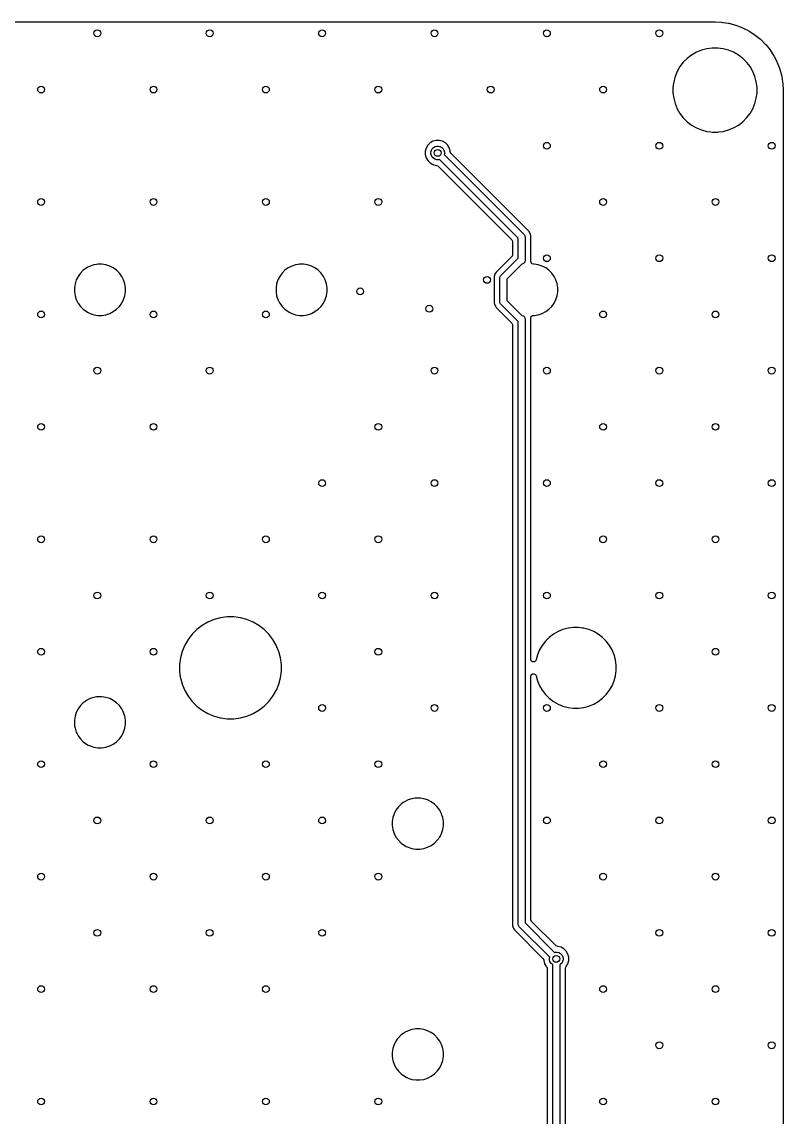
# Model space of a CAD drawing. Extents: x 117 to 217, y -143 to -43.
# Drawn here: x 183.48 to 217, y -91.21 to -43 of the extents above; entities that cross this region are included whole.
import ezdxf

# ---------------------------------------------------------------- set-up
doc = ezdxf.new("R2010")
doc.units = 0
doc.layers.add('BLACK', color=7, linetype='CONTINUOUS')

msp = doc.modelspace()

# ---------------------------------------------------------------- linework, layer by layer
at = {"layer": 'BLACK', "linetype": 'CONTINUOUS'}
for p, q in [((120.003246, -43.0005), (213.996754, -43.0005)), ((213.996754, -43.0005), (214.003243, -43.000669)), ((214.003243, -43.000669), (214.280182, -43.015184)), ((214.280182, -43.015184), (214.287575, -43.015794)), ((214.287575, -43.015794), (214.349875, -43.022813)), ((214.349875, -43.022813), (214.355353, -43.023555)), ((214.355353, -43.023555), (214.597128, -43.061848)), ((214.597128, -43.061848), (214.605289, -43.063423)), ((214.605289, -43.063423), (214.66083, -43.0761)), ((214.66083, -43.0761), (214.665181, -43.077179)), ((214.665181, -43.077179), (214.908157, -43.142284)), ((214.908157, -43.142284), (214.916999, -43.145013)), ((214.916999, -43.145013), (214.959629, -43.15993)), ((214.959629, -43.15993), (214.963079, -43.161195)), ((214.963079, -43.161195), (215.209378, -43.255739)), ((215.209378, -43.255739), (215.218711, -43.25977)), ((215.218711, -43.25977), (215.239307, -43.269689)), ((215.239307, -43.269689), (215.241754, -43.2709)), ((215.241754, -43.2709), (215.493968, -43.399411)), ((215.493968, -43.399411), (215.505203, -43.405898)), ((215.505203, -43.405898), (215.757608, -43.569812)), ((215.757608, -43.569812), (215.768109, -43.577441)), ((215.768109, -43.577441), (216.00201, -43.76685)), ((216.00201, -43.76685), (216.011655, -43.775535)), ((216.011655, -43.775535), (216.224464, -43.988344)), ((213.179785, -44.336777), (212.969706, -44.458067)), ((213.179794, -44.336773), (213.179785, -44.336777)), ((213.403895, -44.243947), (213.179794, -44.336773)), ((213.638214, -44.181161), (213.403895, -44.243947)), ((213.878711, -44.1495), (213.638214, -44.181161)), ((213.878712, -44.1495), (213.878711, -44.1495)), ((214.121288, -44.1495), (213.878712, -44.1495)), ((214.121289, -44.1495), (214.121288, -44.1495)), ((214.361785, -44.181161), (214.121289, -44.1495)), ((214.596104, -44.243947), (214.361785, -44.181161)), ((214.820205, -44.336773), (214.596104, -44.243947)), ((214.820212, -44.336776), (214.820205, -44.336773)), ((215.030289, -44.458064), (214.820212, -44.336776)), ((216.224464, -43.988344), (216.233149, -43.997989)), ((216.233149, -43.997989), (216.422558, -44.23189)), ((216.422558, -44.23189), (216.430187, -44.242391)), ((216.430187, -44.242391), (216.594101, -44.494796)), ((212.605733, -44.777263), (212.458067, -44.969706)), ((212.605739, -44.777256), (212.605733, -44.777263)), ((212.777256, -44.605739), (212.605739, -44.777256)), ((212.777263, -44.605733), (212.777256, -44.605739)), ((212.969706, -44.458067), (212.777263, -44.605733)), ((215.030292, -44.458066), (215.030289, -44.458064)), ((215.030293, -44.458067), (215.030292, -44.458066)), ((215.222736, -44.605733), (215.030293, -44.458067)), ((215.222743, -44.605739), (215.222736, -44.605733)), ((215.39426, -44.777256), (215.222743, -44.605739)), ((215.394266, -44.777263), (215.39426, -44.777256)), ((215.404533, -44.790643), (215.394266, -44.777263)), ((215.541936, -44.969711), (215.404533, -44.790643)), ((216.594101, -44.494796), (216.600591, -44.506036)), ((216.600591, -44.506036), (216.729075, -44.758199)), ((216.729075, -44.758199), (216.730309, -44.760691)), ((216.730309, -44.760691), (216.740223, -44.781277)), ((216.740223, -44.781277), (216.744268, -44.790643)), ((216.744268, -44.790643), (216.838791, -45.036887)), ((212.336773, -45.179794), (212.243947, -45.403895)), ((212.336777, -45.179785), (212.336773, -45.179794)), ((212.458067, -44.969706), (212.336777, -45.179785)), ((215.663224, -45.179788), (215.541936, -44.969711)), ((215.756054, -45.4039), (215.663224, -45.179788)), ((216.838791, -45.036887), (216.840068, -45.040369)), ((216.840068, -45.040369), (216.854985, -45.082999)), ((216.854985, -45.082999), (216.857719, -45.09186)), ((216.857719, -45.09186), (216.922806, -45.334766)), ((212.181161, -45.638214), (212.1495, -45.878711)), ((212.243947, -45.403895), (212.181161, -45.638214)), ((215.818838, -45.638211), (215.756054, -45.4039)), ((215.8505, -45.878712), (215.818838, -45.638211)), ((216.922806, -45.334766), (216.923923, -45.339269)), ((216.923923, -45.339269), (216.936569, -45.394679)), ((216.936569, -45.394679), (216.93815, -45.402872)), ((216.93815, -45.402872), (216.97644, -45.644627)), ((216.97644, -45.644627), (216.977187, -45.650142)), ((216.977187, -45.650142), (216.984204, -45.712424)), ((216.984204, -45.712424), (216.984814, -45.719816)), ((216.984814, -45.719816), (216.99933, -45.996755)), ((212.1495, -45.878711), (212.1495, -46.121288)), ((212.1495, -46.121288), (212.181161, -46.361785)), ((215.818838, -46.361789), (215.8505, -46.121288)), ((215.8505, -46.121288), (215.8505, -45.878712)), ((216.99933, -45.996755), (216.9995, -46.003246)), ((216.9995, -46.003246), (216.9995, -139.996753)), ((212.181161, -46.361785), (212.243947, -46.596104)), ((212.243947, -46.596104), (212.336773, -46.820205)), ((215.663224, -46.820212), (215.756054, -46.5961)), ((215.756054, -46.5961), (215.818838, -46.361789)), ((212.336773, -46.820205), (212.336776, -46.820212)), ((212.336776, -46.820212), (212.458064, -47.030289)), ((212.458064, -47.030289), (212.458066, -47.030292)), ((212.458066, -47.030292), (212.458067, -47.030293)), ((212.458067, -47.030293), (212.605733, -47.222736)), ((212.605733, -47.222736), (212.605739, -47.222743)), ((212.605739, -47.222743), (212.777256, -47.39426)), ((215.222738, -47.394265), (215.394265, -47.222738)), ((215.394265, -47.222738), (215.541936, -47.030289)), ((215.541936, -47.030289), (215.663224, -46.820212)), ((212.777256, -47.39426), (212.777263, -47.394266)), ((212.777263, -47.394266), (212.873107, -47.467809)), ((212.873107, -47.467809), (212.969711, -47.541936)), ((212.969711, -47.541936), (213.179788, -47.663224)), ((213.179788, -47.663224), (213.4039, -47.756054)), ((214.5961, -47.756054), (214.820212, -47.663224)), ((214.820212, -47.663224), (215.030289, -47.541936)), ((215.030289, -47.541936), (215.222738, -47.394265)), ((213.4039, -47.756054), (213.638211, -47.818838)), ((213.638211, -47.818838), (213.818586, -47.842584)), ((213.818586, -47.842584), (213.878711, -47.8505)), ((213.878711, -47.8505), (213.878712, -47.8505)), ((213.878712, -47.8505), (214.121289, -47.8505)), ((214.121289, -47.8505), (214.169388, -47.844167)), ((214.169388, -47.844167), (214.361789, -47.818838)), ((214.361789, -47.818838), (214.5961, -47.756054)), ((201.276016, -48.555515), (201.2385, -48.695525)), ((201.276017, -48.555511), (201.276016, -48.555515)), ((201.348488, -48.429988), (201.276017, -48.555511)), ((201.348493, -48.429982), (201.348488, -48.429988)), ((201.450982, -48.327493), (201.348493, -48.429982)), ((201.450988, -48.327488), (201.450982, -48.327493)), ((201.576511, -48.255017), (201.450988, -48.327488)), ((201.491567, -48.728842), (201.511836, -48.653195)), ((201.511836, -48.653195), (201.550994, -48.585372)), ((201.550994, -48.585372), (201.606372, -48.529994)), ((201.587993, -48.25194), (201.576511, -48.255017)), ((201.716525, -48.2175), (201.587993, -48.25194)), ((201.606372, -48.529994), (201.674195, -48.490836)), ((201.674195, -48.490836), (201.749842, -48.470567)), ((201.861475, -48.2175), (201.716525, -48.2175)), ((201.749842, -48.470567), (201.828158, -48.470567)), ((201.828158, -48.470567), (201.903805, -48.490836)), ((201.990006, -48.25194), (201.861475, -48.2175)), ((201.903805, -48.490836), (201.971628, -48.529994)), ((201.971628, -48.529994), (202.027006, -48.585372)), ((202.001489, -48.255017), (201.990006, -48.25194)), ((202.127011, -48.327488), (202.001488, -48.255017)), ((202.001488, -48.255017), (202.001489, -48.255017)), ((202.027006, -48.585372), (202.066164, -48.653195)), ((202.066164, -48.653195), (202.086433, -48.728842)), ((202.127017, -48.327493), (202.127011, -48.327488)), ((202.229506, -48.429982), (202.127017, -48.327493)), ((202.229511, -48.429988), (202.229506, -48.429982)), ((202.256941, -48.477499), (202.229511, -48.429988)), ((202.301984, -48.555515), (202.256941, -48.477499)), ((202.3395, -48.695525), (202.301984, -48.555515)), ((201.2385, -48.695525), (201.2385, -48.840475)), ((201.2385, -48.840475), (201.276016, -48.980485)), ((201.276016, -48.980485), (201.276017, -48.980488)), ((201.276017, -48.980488), (201.348488, -49.106011)), ((201.348488, -49.106011), (201.34849, -49.106013)), ((201.34849, -49.106013), (201.348491, -49.106015)), ((201.348491, -49.106015), (201.450985, -49.208509)), ((201.491567, -48.807158), (201.491567, -48.728842)), ((201.511836, -48.882805), (201.491567, -48.807158)), ((201.550994, -48.950628), (201.511836, -48.882805)), ((201.606372, -49.006006), (201.550994, -48.950628)), ((201.674195, -49.045164), (201.606372, -49.006006)), ((201.749842, -49.065433), (201.674195, -49.045164)), ((201.828158, -49.065433), (201.749842, -49.065433)), ((201.86455, -49.055682), (201.828158, -49.065433)), ((205.336, -52.527132), (201.86455, -49.055682)), ((202.086433, -48.807158), (202.076682, -48.84355)), ((202.076682, -48.84355), (205.592066, -52.358934)), ((202.086433, -48.728842), (202.086433, -48.807158)), ((202.3395, -48.695527), (202.3395, -48.695525)), ((202.3395, -48.700745), (202.3395, -48.695527)), ((202.342334, -48.727103), (202.3395, -48.700745)), ((202.375819, -48.788426), (202.342334, -48.727103)), ((205.727571, -52.140179), (202.375819, -48.788426)), ((201.450985, -49.208509), (201.450986, -49.20851)), ((201.450986, -49.20851), (201.450988, -49.208511)), ((201.450988, -49.208511), (201.576511, -49.280982)), ((201.576511, -49.280982), (201.576512, -49.280982)), ((201.576512, -49.280982), (201.576515, -49.280984)), ((201.576515, -49.280984), (201.716525, -49.3185)), ((201.716525, -49.3185), (201.721745, -49.3185)), ((201.721745, -49.3185), (201.788784, -49.338185)), ((201.788784, -49.338185), (201.809426, -49.354819)), ((201.809426, -49.354819), (205.049181, -52.594573)), ((205.336, -53.396758), (205.336, -52.527132)), ((205.592066, -52.358934), (205.610721, -52.381665)), ((205.610721, -52.381665), (205.623399, -52.412273)), ((205.623399, -52.412273), (205.633118, -52.435736)), ((205.633118, -52.435736), (205.636, -52.465)), ((205.636, -52.465), (205.636, -53.516)), ((205.727582, -52.140189), (205.727571, -52.140179)), ((205.731912, -52.144519), (205.727582, -52.140189)), ((205.731913, -52.14452), (205.731912, -52.144519)), ((205.80648, -52.219087), (205.731913, -52.14452)), ((205.859207, -52.310413), (205.80648, -52.219087)), ((205.886501, -52.412273), (205.859207, -52.310413)), ((205.8865, -52.527729), (205.886501, -52.527716)), ((205.8865, -53.5425), (205.8865, -52.527729)), ((205.886501, -52.412274), (205.886501, -52.412273)), ((205.886501, -52.527716), (205.886501, -52.412274)), ((205.049181, -52.594573), (205.082666, -52.655896)), ((205.082666, -52.655896), (205.0855, -52.682254)), ((205.0855, -52.682254), (205.0855, -53.238758)), ((205.049181, -53.326439), (204.358072, -54.017547)), ((204.572484, -54.157397), (205.319947, -53.409934)), ((205.065815, -53.305797), (205.049181, -53.326439)), ((205.0855, -53.238758), (205.065815, -53.305797)), ((205.319947, -53.409934), (205.336, -53.396758)), ((186.181333, -53.933519), (186.056069, -54.058783)), ((186.181334, -53.933519), (186.181333, -53.933519)), ((186.181336, -53.933517), (186.181334, -53.933519)), ((186.242888, -53.888796), (186.181336, -53.933517)), ((186.324659, -53.829386), (186.242888, -53.888796)), ((186.482507, -53.748957), (186.324659, -53.829386)), ((186.48251, -53.748956), (186.482507, -53.748957)), ((186.650993, -53.694214), (186.48251, -53.748956)), ((186.767645, -53.675738), (186.650993, -53.694214)), ((186.825971, -53.6665), (186.767645, -53.675738)), ((187.003129, -53.6665), (186.825971, -53.6665)), ((187.090617, -53.680357), (187.003129, -53.6665)), ((187.178106, -53.694214), (187.090617, -53.680357)), ((187.346589, -53.748956), (187.178106, -53.694214)), ((187.346592, -53.748957), (187.346589, -53.748956)), ((187.50444, -53.829386), (187.346592, -53.748957)), ((187.647764, -53.933517), (187.50444, -53.829386)), ((187.773033, -54.058786), (187.647764, -53.933517)), ((195.061333, -53.933519), (194.936069, -54.058783)), ((195.061334, -53.933519), (195.061333, -53.933519)), ((195.061336, -53.933517), (195.061334, -53.933519)), ((195.122888, -53.888796), (195.061336, -53.933517)), ((195.204659, -53.829386), (195.122888, -53.888796)), ((195.362507, -53.748957), (195.204659, -53.829386)), ((195.36251, -53.748956), (195.362507, -53.748957)), ((195.530993, -53.694214), (195.36251, -53.748956)), ((195.647645, -53.675738), (195.530993, -53.694214)), ((195.705971, -53.6665), (195.647645, -53.675738)), ((195.883129, -53.6665), (195.705971, -53.6665)), ((195.970617, -53.680357), (195.883129, -53.6665)), ((196.058106, -53.694214), (195.970617, -53.680357)), ((196.226589, -53.748956), (196.058106, -53.694214)), ((196.226592, -53.748957), (196.226589, -53.748956)), ((196.38444, -53.829386), (196.226592, -53.748957)), ((196.527764, -53.933517), (196.38444, -53.829386)), ((196.653033, -54.058786), (196.527764, -53.933517)), ((205.488379, -53.665765), (204.82855, -54.325595)), ((205.515264, -53.663118), (205.488379, -53.665765)), ((205.569336, -53.64072), (205.515264, -53.663118)), ((205.61072, -53.599336), (205.569336, -53.64072)), ((205.633118, -53.545264), (205.61072, -53.599336)), ((205.636, -53.516), (205.633118, -53.545263)), ((205.633118, -53.545263), (205.633118, -53.545264)), ((205.897706, -53.594011), (205.8865, -53.5425)), ((205.943461, -53.646815), (205.897706, -53.594011)), ((206.0105, -53.6665), (205.943461, -53.646815)), ((206.043129, -53.6665), (206.0105, -53.6665)), ((206.130617, -53.680357), (206.043129, -53.6665)), ((206.218106, -53.694214), (206.130617, -53.680357)), ((206.386589, -53.748956), (206.218106, -53.694214)), ((206.386592, -53.748957), (206.386589, -53.748956)), ((206.54444, -53.829386), (206.386592, -53.748957)), ((206.687764, -53.933517), (206.54444, -53.829386)), ((206.813033, -54.058786), (206.687764, -53.933517)), ((185.871506, -54.35996), (185.816764, -54.528443)), ((185.871507, -54.359957), (185.871506, -54.35996)), ((185.951936, -54.202109), (185.871507, -54.359957)), ((186.011346, -54.120338), (185.951936, -54.202109)), ((186.056067, -54.058786), (186.011346, -54.120338)), ((186.056069, -54.058784), (186.056067, -54.058786)), ((186.056069, -54.058783), (186.056069, -54.058784)), ((187.877163, -54.202109), (187.773033, -54.058786)), ((187.957592, -54.359957), (187.877163, -54.202109)), ((187.957592, -54.359958), (187.957592, -54.359957)), ((188.012336, -54.528445), (187.957592, -54.359958)), ((194.751506, -54.35996), (194.696764, -54.528443)), ((194.751507, -54.359957), (194.751506, -54.35996)), ((194.831936, -54.202109), (194.751507, -54.359957)), ((194.891346, -54.120338), (194.831936, -54.202109)), ((194.936067, -54.058786), (194.891346, -54.120338)), ((194.936069, -54.058784), (194.936067, -54.058786)), ((194.936069, -54.058783), (194.936069, -54.058784)), ((196.757163, -54.202109), (196.653033, -54.058786)), ((196.837592, -54.359957), (196.757163, -54.202109)), ((196.837592, -54.359958), (196.837592, -54.359957)), ((196.892336, -54.528445), (196.837592, -54.359958)), ((204.305343, -54.108876), (204.27805, -54.210736)), ((204.27805, -54.210736), (204.27805, -55.26781)), ((204.358068, -54.017553), (204.305342, -54.108875)), ((204.305342, -54.108875), (204.305343, -54.108876)), ((204.358072, -54.017547), (204.358068, -54.017553)), ((204.52855, -54.263463), (204.531432, -54.234199)), ((204.52855, -55.320537), (204.52855, -54.263463)), ((204.531432, -54.234199), (204.544724, -54.202109)), ((204.544724, -54.202109), (204.553829, -54.180128)), ((204.553829, -54.180128), (204.572484, -54.157397)), ((204.82855, -54.325595), (204.82855, -55.258405)), ((206.917163, -54.202109), (206.813033, -54.058786)), ((206.997592, -54.359957), (206.917163, -54.202109)), ((206.997592, -54.359958), (206.997592, -54.359957)), ((207.052336, -54.528445), (206.997592, -54.359958)), ((185.816764, -54.528443), (185.78905, -54.703421)), ((185.78905, -54.703421), (185.78905, -54.880578)), ((185.78905, -54.880578), (185.816764, -55.055556)), ((188.04005, -54.703421), (188.012336, -54.528445)), ((188.012336, -55.055555), (188.04005, -54.880579)), ((188.04005, -54.880579), (188.04005, -54.703421)), ((194.696764, -54.528443), (194.66905, -54.703421)), ((194.66905, -54.703421), (194.66905, -54.880578)), ((194.66905, -54.880578), (194.696764, -55.055556)), ((196.92005, -54.703421), (196.892336, -54.528445)), ((196.892336, -55.055555), (196.92005, -54.880579)), ((196.92005, -54.880579), (196.92005, -54.703421)), ((207.08005, -54.703421), (207.052336, -54.528445)), ((207.052336, -55.055555), (207.08005, -54.880579)), ((207.08005, -54.880579), (207.08005, -54.703421)), ((185.816764, -55.055556), (185.871506, -55.224039)), ((185.871506, -55.224039), (185.871507, -55.224042)), ((185.871507, -55.224042), (185.94754, -55.373263)), ((185.94754, -55.373263), (185.951936, -55.38189)), ((185.951936, -55.38189), (186.056067, -55.525214)), ((187.773033, -55.525214), (187.877164, -55.38189)), ((187.877164, -55.38189), (187.957592, -55.224042)), ((187.957592, -55.224042), (188.012336, -55.055555)), ((194.696764, -55.055556), (194.751506, -55.224039)), ((194.751506, -55.224039), (194.751507, -55.224042)), ((194.751507, -55.224042), (194.82754, -55.373263)), ((194.82754, -55.373263), (194.831936, -55.38189)), ((194.831936, -55.38189), (194.936067, -55.525214)), ((196.653033, -55.525214), (196.757164, -55.38189)), ((196.757164, -55.38189), (196.837592, -55.224042)), ((196.837592, -55.224042), (196.892336, -55.055555)), ((204.27805, -55.26781), (204.27805, -55.373264)), ((204.27805, -55.373264), (204.291696, -55.424194)), ((204.291696, -55.424194), (204.305343, -55.475126)), ((204.531432, -55.3498), (204.52855, -55.320537)), ((204.553829, -55.403872), (204.531432, -55.3498)), ((204.572484, -55.426603), (204.553829, -55.403872)), ((205.319947, -56.174066), (204.572484, -55.426603)), ((204.82855, -55.258405), (205.488379, -55.918234)), ((206.813033, -55.525214), (206.917164, -55.38189)), ((206.917164, -55.38189), (206.997592, -55.224042)), ((206.997592, -55.224042), (207.052336, -55.055555)), ((186.056067, -55.525214), (186.181336, -55.650483)), ((186.181336, -55.650483), (186.32466, -55.754614)), ((186.32466, -55.754614), (186.402079, -55.794061)), ((186.402079, -55.794061), (186.482507, -55.835042)), ((186.482507, -55.835042), (186.48251, -55.835043)), ((186.48251, -55.835043), (186.566751, -55.862414)), ((186.566751, -55.862414), (186.650995, -55.889786)), ((186.650995, -55.889786), (186.825971, -55.9175)), ((186.825971, -55.9175), (186.825972, -55.9175)), ((186.825972, -55.9175), (187.003128, -55.9175)), ((187.003128, -55.9175), (187.003129, -55.9175)), ((187.003129, -55.9175), (187.178105, -55.889786)), ((187.178105, -55.889786), (187.346592, -55.835042)), ((187.346592, -55.835042), (187.50444, -55.754614)), ((187.50444, -55.754614), (187.647764, -55.650483)), ((187.647764, -55.650483), (187.773033, -55.525214)), ((194.936067, -55.525214), (195.061336, -55.650483)), ((195.061336, -55.650483), (195.20466, -55.754614)), ((195.20466, -55.754614), (195.282079, -55.794061)), ((195.282079, -55.794061), (195.362507, -55.835042)), ((195.362507, -55.835042), (195.36251, -55.835043)), ((195.36251, -55.835043), (195.446751, -55.862414)), ((195.446751, -55.862414), (195.530995, -55.889786)), ((195.530995, -55.889786), (195.705971, -55.9175)), ((195.705971, -55.9175), (195.705972, -55.9175)), ((195.705972, -55.9175), (195.883128, -55.9175)), ((195.883128, -55.9175), (195.883129, -55.9175)), ((195.883129, -55.9175), (196.058105, -55.889786)), ((196.058105, -55.889786), (196.226592, -55.835042)), ((196.226592, -55.835042), (196.38444, -55.754614)), ((196.38444, -55.754614), (196.527764, -55.650483)), ((196.527764, -55.650483), (196.653033, -55.525214)), ((204.305343, -55.475126), (204.331706, -55.520787)), ((204.331706, -55.520787), (204.35807, -55.56645)), ((204.35807, -55.56645), (204.358072, -55.566452)), ((204.358072, -55.566452), (205.049181, -56.257561)), ((205.488379, -55.918234), (205.515264, -55.920882)), ((205.515264, -55.920882), (205.569336, -55.94328)), ((205.958989, -55.928706), (206.0105, -55.9175)), ((206.0105, -55.9175), (206.043128, -55.9175)), ((206.043128, -55.9175), (206.043129, -55.9175)), ((206.043129, -55.9175), (206.218105, -55.889786)), ((206.218105, -55.889786), (206.386592, -55.835042)), ((206.386592, -55.835042), (206.54444, -55.754614)), ((206.54444, -55.754614), (206.687764, -55.650483)), ((206.687764, -55.650483), (206.813033, -55.525214)), ((205.049181, -56.257561), (205.082666, -56.318884)), ((205.082666, -56.318884), (205.0855, -56.345242)), ((205.0855, -56.345242), (205.0855, -82.775726)), ((205.336, -56.187241), (205.319947, -56.174066)), ((205.336, -82.723), (205.336, -56.187241)), ((205.569336, -55.94328), (205.61072, -55.984664)), ((205.61072, -55.984664), (205.633118, -56.038736)), ((205.633118, -56.038736), (205.636, -56.068)), ((205.636, -56.068), (205.636, -82.660868)), ((205.8865, -56.0415), (205.906185, -55.974461)), ((205.8865, -71.05344), (205.8865, -56.0415)), ((205.906185, -55.974461), (205.958989, -55.928706)), ((191.669189, -69.416742), (191.41441, -69.56384)), ((191.669205, -69.416734), (191.669189, -69.416742)), ((191.941005, -69.304152), (191.669205, -69.416734)), ((192.225203, -69.228001), (191.941005, -69.304152)), ((192.516883, -69.189601), (192.225203, -69.228001)), ((192.516888, -69.1896), (192.516883, -69.189601)), ((192.516894, -69.1896), (192.516888, -69.1896)), ((192.811106, -69.1896), (192.516894, -69.1896)), ((192.811111, -69.1896), (192.811106, -69.1896)), ((192.811116, -69.189601), (192.811111, -69.1896)), ((193.102796, -69.228001), (192.811116, -69.189601)), ((193.386994, -69.304152), (193.102796, -69.228001)), ((193.658794, -69.416734), (193.386994, -69.304152)), ((193.65881, -69.416742), (193.658794, -69.416734)), ((193.913589, -69.56384), (193.65881, -69.416742)), ((191.180983, -69.742954), (190.972954, -69.950983)), ((191.18099, -69.742948), (191.180983, -69.742954)), ((191.414394, -69.563851), (191.18099, -69.742948)), ((191.41441, -69.56384), (191.414394, -69.563851)), ((193.913592, -69.563842), (193.913589, -69.56384)), ((193.913597, -69.563845), (193.913592, -69.563842)), ((193.913603, -69.563849), (193.913597, -69.563845)), ((193.913605, -69.563851), (193.913603, -69.563849)), ((194.147009, -69.742948), (193.913605, -69.563851)), ((194.147016, -69.742954), (194.147009, -69.742948)), ((194.355045, -69.950983), (194.147016, -69.742954)), ((207.087467, -69.839088), (206.886033, -69.955387)), ((207.087478, -69.839083), (207.087467, -69.839088)), ((207.302379, -69.750068), (207.087478, -69.839083)), ((207.470898, -69.704914), (207.302379, -69.750068)), ((207.52707, -69.689863), (207.470898, -69.704914)), ((207.552694, -69.686489), (207.52707, -69.689863)), ((207.757685, -69.6595), (207.552694, -69.686489)), ((207.757693, -69.6595), (207.757685, -69.6595)), ((207.990307, -69.6595), (207.757693, -69.6595)), ((207.990314, -69.6595), (207.990307, -69.6595)), ((208.16968, -69.683115), (207.990314, -69.6595)), ((208.22093, -69.689863), (208.16968, -69.683115)), ((208.333274, -69.719965), (208.22093, -69.689863)), ((208.44562, -69.750068), (208.333274, -69.719965)), ((208.660521, -69.839083), (208.44562, -69.750068)), ((208.660532, -69.839088), (208.660521, -69.839083)), ((208.861966, -69.955387), (208.660532, -69.839088)), ((190.79384, -70.18441), (190.646742, -70.439189)), ((190.793851, -70.184394), (190.79384, -70.18441)), ((190.972948, -69.95099), (190.793851, -70.184394)), ((190.972954, -69.950983), (190.972948, -69.95099)), ((194.35505, -69.950989), (194.355045, -69.950983)), ((194.534155, -70.184403), (194.35505, -69.950989)), ((194.534159, -70.18441), (194.534155, -70.184403)), ((194.681257, -70.439189), (194.534159, -70.18441)), ((206.536996, -70.261482), (206.395398, -70.446017)), ((206.537002, -70.261475), (206.536996, -70.261482)), ((206.701475, -70.097002), (206.537002, -70.261475)), ((206.701482, -70.096996), (206.701475, -70.097002)), ((206.886017, -69.955398), (206.701482, -70.096996)), ((206.886033, -69.955387), (206.886017, -69.955398)), ((208.861969, -69.955389), (208.861966, -69.955387)), ((208.861974, -69.955392), (208.861969, -69.955389)), ((208.86198, -69.955396), (208.861974, -69.955392)), ((208.861982, -69.955398), (208.86198, -69.955396)), ((209.046517, -70.096996), (208.861982, -69.955398)), ((209.046524, -70.097002), (209.046517, -70.096996)), ((209.210997, -70.261475), (209.046524, -70.097002)), ((209.211002, -70.261481), (209.210997, -70.261475)), ((209.352608, -70.446026), (209.211002, -70.261481)), ((190.534152, -70.711005), (190.458001, -70.995203)), ((190.646734, -70.439205), (190.534152, -70.711005)), ((190.646742, -70.439189), (190.646734, -70.439205)), ((194.681265, -70.439205), (194.681257, -70.439189)), ((194.770033, -70.653513), (194.681265, -70.439205)), ((194.79385, -70.711013), (194.770033, -70.653513)), ((194.869998, -70.9952), (194.79385, -70.711013)), ((206.190068, -70.862382), (206.132164, -71.078485)), ((206.190069, -70.862377), (206.190068, -70.862382)), ((206.279083, -70.647478), (206.190069, -70.862377)), ((206.279088, -70.647467), (206.279083, -70.647478)), ((206.395387, -70.446033), (206.279088, -70.647467)), ((206.395398, -70.446017), (206.395387, -70.446033)), ((209.352612, -70.446033), (209.352608, -70.446026)), ((209.468911, -70.647467), (209.352612, -70.446033)), ((209.468916, -70.647478), (209.468911, -70.647467)), ((209.529411, -70.793527), (209.468916, -70.647478)), ((209.557932, -70.862382), (209.529411, -70.793527)), ((209.618137, -71.08707), (209.557932, -70.862382)), ((190.419601, -71.286883), (190.4196, -71.2869)), ((190.4196, -71.2869), (190.4196, -71.581099)), ((190.458001, -70.995203), (190.419601, -71.286883)), ((194.9084, -71.286894), (194.869998, -70.9952)), ((194.9084, -71.581106), (194.9084, -71.286894)), ((205.886535, -71.056391), (205.8865, -71.05344)), ((205.907809, -71.122943), (205.886535, -71.056391)), ((205.961687, -71.167428), (205.907809, -71.122943)), ((206.031063, -71.175723), (205.961687, -71.167428)), ((206.09391, -71.145194), (206.031063, -71.175723)), ((206.130275, -71.085534), (206.09391, -71.145194)), ((206.132164, -71.078485), (206.130275, -71.085534)), ((209.6485, -71.317693), (209.618137, -71.08707)), ((209.6485, -71.550307), (209.6485, -71.317693)), ((190.4196, -71.581099), (190.419601, -71.581116)), ((190.419601, -71.581116), (190.453747, -71.840485)), ((194.869998, -71.8728), (194.9084, -71.581106)), ((205.8865, -71.814559), (205.906185, -71.74752)), ((205.8865, -82.505745), (205.8865, -71.814559)), ((205.906185, -71.74752), (205.958989, -71.701765)), ((205.958989, -71.701765), (206.028147, -71.691821)), ((206.028147, -71.691821), (206.091703, -71.720846)), ((206.091703, -71.720846), (206.129477, -71.779624)), ((206.129477, -71.779624), (206.130275, -71.782466)), ((206.130275, -71.782466), (206.190068, -72.00562)), ((209.557932, -72.005618), (209.618137, -71.78093)), ((209.618137, -71.78093), (209.6485, -71.550307)), ((190.453747, -71.840485), (190.458002, -71.8728)), ((190.458002, -71.8728), (190.529861, -72.140982)), ((190.529861, -72.140982), (190.534152, -72.156994)), ((190.534152, -72.156994), (190.646734, -72.428794)), ((194.684087, -72.421982), (194.793847, -72.156994)), ((194.793846, -72.156994), (194.79385, -72.156987)), ((194.793847, -72.156994), (194.793846, -72.156994)), ((194.79385, -72.156987), (194.869998, -71.8728)), ((206.190068, -72.00562), (206.279083, -72.220521)), ((206.279083, -72.220521), (206.279088, -72.220532)), ((206.279088, -72.220532), (206.395387, -72.421966)), ((209.352608, -72.421974), (209.468915, -72.220525)), ((209.468915, -72.220525), (209.557932, -72.005618)), ((186.482507, -72.788957), (186.324659, -72.869386)), ((186.48251, -72.788956), (186.482507, -72.788957)), ((186.650993, -72.734214), (186.48251, -72.788956)), ((186.767645, -72.715738), (186.650993, -72.734214)), ((186.825971, -72.7065), (186.767645, -72.715738)), ((187.003129, -72.7065), (186.825971, -72.7065)), ((187.090617, -72.720357), (187.003129, -72.7065)), ((187.178106, -72.734214), (187.090617, -72.720357)), ((187.346589, -72.788956), (187.178106, -72.734214)), ((187.346592, -72.788957), (187.346589, -72.788956)), ((187.50444, -72.869386), (187.346592, -72.788957)), ((190.646734, -72.428794), (190.646742, -72.42881)), ((190.646742, -72.42881), (190.79384, -72.683589)), ((190.79384, -72.683589), (190.793851, -72.683605)), ((190.793851, -72.683605), (190.972948, -72.917009)), ((194.35505, -72.917011), (194.534155, -72.683597)), ((194.534155, -72.683597), (194.681261, -72.428803)), ((194.681261, -72.428803), (194.684087, -72.421982)), ((206.395387, -72.421966), (206.395398, -72.421982)), ((206.395398, -72.421982), (206.536996, -72.606517)), ((206.536996, -72.606517), (206.537002, -72.606524)), ((206.537002, -72.606524), (206.701475, -72.770997)), ((206.701475, -72.770997), (206.701481, -72.771002)), ((206.701481, -72.771002), (206.886026, -72.912608)), ((208.861974, -72.912608), (209.046519, -72.771002)), ((209.046519, -72.771002), (209.211002, -72.606519)), ((209.211002, -72.606519), (209.352608, -72.421974)), ((185.951936, -73.242109), (185.871507, -73.399957)), ((186.031075, -73.133185), (185.951936, -73.242109)), ((186.056067, -73.098786), (186.031075, -73.133185)), ((186.056069, -73.098784), (186.056067, -73.098786)), ((186.181333, -72.973519), (186.056069, -73.098783)), ((186.056069, -73.098783), (186.056069, -73.098784)), ((186.181334, -72.973519), (186.181333, -72.973519)), ((186.181336, -72.973517), (186.181334, -72.973519)), ((186.25911, -72.917011), (186.181336, -72.973517)), ((186.324659, -72.869386), (186.25911, -72.917011)), ((187.647764, -72.973517), (187.50444, -72.869386)), ((187.773033, -73.098786), (187.647764, -72.973517)), ((187.877164, -73.24211), (187.773033, -73.098786)), ((187.907654, -73.301949), (187.877164, -73.24211)), ((190.972948, -72.917009), (190.972954, -72.917016)), ((190.972954, -72.917016), (191.180983, -73.125045)), ((191.180983, -73.125045), (191.18099, -73.125051)), ((191.18099, -73.125051), (191.248072, -73.176525)), ((191.248072, -73.176525), (191.414403, -73.304155)), ((193.913597, -73.304155), (194.147011, -73.12505)), ((194.147011, -73.12505), (194.35505, -72.917011)), ((206.886026, -72.912608), (206.886033, -72.912612)), ((206.886033, -72.912612), (207.087467, -73.028911)), ((207.087467, -73.028911), (207.087472, -73.028913)), ((207.087472, -73.028913), (207.087475, -73.028915)), ((207.087475, -73.028915), (207.194928, -73.073423)), ((207.194928, -73.073423), (207.302379, -73.117931)), ((207.302379, -73.117931), (207.30238, -73.117931)), ((207.30238, -73.117931), (207.302382, -73.117932)), ((207.302382, -73.117932), (207.52707, -73.178137)), ((207.52707, -73.178137), (207.74732, -73.207134)), ((207.74732, -73.207134), (207.755277, -73.208182)), ((207.755277, -73.208182), (207.757693, -73.2085)), ((207.757693, -73.2085), (207.7577, -73.2085)), ((207.7577, -73.2085), (207.9903, -73.2085)), ((207.9903, -73.2085), (207.990307, -73.2085)), ((207.990307, -73.2085), (208.22093, -73.178137)), ((208.22093, -73.178137), (208.445618, -73.117932)), ((208.445618, -73.117932), (208.660525, -73.028915)), ((208.660525, -73.028915), (208.861974, -72.912608)), ((185.816764, -73.568443), (185.78905, -73.743421)), ((185.78905, -73.743421), (185.78905, -73.920579)), ((185.871506, -73.39996), (185.816764, -73.568443)), ((185.871507, -73.399957), (185.871506, -73.39996)), ((187.957592, -73.399957), (187.907654, -73.301949)), ((187.957593, -73.39996), (187.957592, -73.399957)), ((187.984964, -73.484201), (187.957593, -73.39996)), ((188.012336, -73.568445), (187.984964, -73.484201)), ((188.04005, -73.743421), (188.012336, -73.568445)), ((188.04005, -73.920579), (188.04005, -73.743421)), ((191.414403, -73.304155), (191.41441, -73.304159)), ((191.41441, -73.304159), (191.669189, -73.451257)), ((191.669189, -73.451257), (191.669205, -73.451265)), ((191.669205, -73.451265), (191.941005, -73.563847)), ((191.941005, -73.563847), (191.941007, -73.563847)), ((191.941007, -73.563847), (191.941013, -73.56385)), ((191.941013, -73.56385), (192.2252, -73.639998)), ((192.2252, -73.639998), (192.516894, -73.6784)), ((192.516894, -73.6784), (192.516901, -73.6784)), ((192.516901, -73.6784), (192.811099, -73.6784)), ((192.811099, -73.6784), (192.811106, -73.6784)), ((192.811106, -73.6784), (193.1028, -73.639998)), ((193.1028, -73.639998), (193.386987, -73.56385)), ((193.386987, -73.56385), (193.561524, -73.491555)), ((193.561524, -73.491555), (193.658794, -73.451265)), ((193.658794, -73.451265), (193.658797, -73.451263)), ((193.658797, -73.451263), (193.658803, -73.451261)), ((193.658803, -73.451261), (193.913597, -73.304155)), ((185.78905, -73.920579), (185.801726, -74.00061)), ((185.801726, -74.00061), (185.816764, -74.095556)), ((185.816764, -74.095556), (185.871506, -74.264039)), ((187.957592, -74.264042), (188.012336, -74.095555)), ((188.012336, -74.095555), (188.04005, -73.920579)), ((185.871506, -74.264039), (185.871507, -74.264042)), ((185.871507, -74.264042), (185.908399, -74.336445)), ((185.908399, -74.336445), (185.951936, -74.42189)), ((185.951936, -74.42189), (186.056067, -74.565214)), ((186.056067, -74.565214), (186.181336, -74.690483)), ((186.181336, -74.690483), (186.32466, -74.794614)), ((187.50444, -74.794614), (187.647764, -74.690483)), ((187.647764, -74.690483), (187.773033, -74.565214)), ((187.773033, -74.565214), (187.877164, -74.42189)), ((187.877164, -74.42189), (187.957592, -74.264042)), ((186.32466, -74.794614), (186.402079, -74.834061)), ((186.402079, -74.834061), (186.482507, -74.875042)), ((186.482507, -74.875042), (186.48251, -74.875043)), ((186.48251, -74.875043), (186.566751, -74.902414)), ((186.566751, -74.902414), (186.650995, -74.929786)), ((186.650995, -74.929786), (186.825971, -74.9575)), ((186.825971, -74.9575), (186.825972, -74.9575)), ((186.825972, -74.9575), (187.003128, -74.9575)), ((187.003128, -74.9575), (187.003129, -74.9575)), ((187.003129, -74.9575), (187.178105, -74.929786)), ((187.178105, -74.929786), (187.346592, -74.875042)), ((187.346592, -74.875042), (187.50444, -74.794614)), ((200.055517, -77.558786), (200.010796, -77.620338)), ((200.055519, -77.558784), (200.055517, -77.558786)), ((200.180783, -77.433519), (200.055519, -77.558783)), ((200.055519, -77.558783), (200.055519, -77.558784)), ((200.180784, -77.433519), (200.180783, -77.433519)), ((200.180786, -77.433517), (200.180784, -77.433519)), ((200.270844, -77.368086), (200.180786, -77.433517)), ((200.324109, -77.329386), (200.270844, -77.368086)), ((200.481957, -77.248957), (200.324109, -77.329386)), ((200.48196, -77.248956), (200.481957, -77.248957)), ((200.650443, -77.194214), (200.48196, -77.248956)), ((200.797458, -77.170929), (200.650443, -77.194214)), ((200.825421, -77.1665), (200.797458, -77.170929)), ((201.002579, -77.1665), (200.825421, -77.1665)), ((201.030548, -77.17093), (201.002579, -77.1665)), ((201.177556, -77.194214), (201.030548, -77.17093)), ((201.346039, -77.248956), (201.177556, -77.194214)), ((201.346042, -77.248957), (201.346039, -77.248956)), ((201.50389, -77.329386), (201.346042, -77.248957)), ((201.647214, -77.433517), (201.50389, -77.329386)), ((201.772483, -77.558786), (201.647214, -77.433517)), ((201.876614, -77.70211), (201.772483, -77.558786)), ((199.816214, -78.028443), (199.7885, -78.203421)), ((199.870956, -77.85996), (199.816214, -78.028443)), ((199.870957, -77.859957), (199.870956, -77.85996)), ((199.951386, -77.702109), (199.870957, -77.859957)), ((200.010796, -77.620338), (199.951386, -77.702109)), ((201.916061, -77.779529), (201.876614, -77.70211)), ((201.957042, -77.859957), (201.916061, -77.779529)), ((201.957043, -77.85996), (201.957042, -77.859957)), ((201.976727, -77.920543), (201.957043, -77.85996)), ((202.011786, -78.028445), (201.976727, -77.920543)), ((202.0395, -78.203421), (202.011786, -78.028445)), ((199.7885, -78.203421), (199.7885, -78.380578)), ((199.7885, -78.380578), (199.816214, -78.555556)), ((199.816214, -78.555556), (199.870956, -78.724039)), ((201.957042, -78.724042), (202.011786, -78.555555)), ((202.011786, -78.555555), (202.0395, -78.380579)), ((202.0395, -78.380579), (202.0395, -78.203421)), ((199.870956, -78.724039), (199.870957, -78.724042)), ((199.870957, -78.724042), (199.951386, -78.88189)), ((199.951386, -78.88189), (200.055517, -79.025214)), ((200.055517, -79.025214), (200.180786, -79.150483)), ((201.647214, -79.150483), (201.772483, -79.025214)), ((201.772483, -79.025214), (201.876614, -78.88189)), ((201.876614, -78.88189), (201.957042, -78.724042)), ((200.180786, -79.150483), (200.32411, -79.254614)), ((200.32411, -79.254614), (200.401529, -79.294061)), ((200.401529, -79.294061), (200.481957, -79.335042)), ((200.481957, -79.335042), (200.48196, -79.335043)), ((200.48196, -79.335043), (200.566201, -79.362414)), ((200.566201, -79.362414), (200.650445, -79.389786)), ((200.650445, -79.389786), (200.825421, -79.4175)), ((200.825421, -79.4175), (200.825422, -79.4175)), ((200.825422, -79.4175), (201.002578, -79.4175)), ((201.002578, -79.4175), (201.002579, -79.4175)), ((201.002579, -79.4175), (201.177555, -79.389786)), ((201.177555, -79.389786), (201.346042, -79.335042)), ((201.346042, -79.335042), (201.50389, -79.254614)), ((201.50389, -79.254614), (201.647214, -79.150483)), ((205.0855, -82.775726), (205.112793, -82.877589)), ((205.112793, -82.877589), (205.139156, -82.92325)), ((205.338882, -82.752264), (205.336, -82.723)), ((205.348159, -82.774661), (205.338882, -82.752264)), ((205.361279, -82.806335), (205.348159, -82.774661)), ((205.379934, -82.829066), (205.361279, -82.806335)), ((206.722317, -84.171449), (205.379934, -82.829066)), ((205.636, -82.660868), (206.934449, -83.959317)), ((205.889334, -82.532103), (205.8865, -82.505745)), ((205.922819, -82.593426), (205.889334, -82.532103)), ((206.989574, -83.660181), (205.922819, -82.593426)), ((205.139156, -82.92325), (205.16552, -82.968913)), ((205.16552, -82.968913), (205.165522, -82.968915)), ((205.165522, -82.968915), (206.423181, -84.226574)), ((207.010216, -83.676815), (206.989574, -83.660181)), ((207.077255, -83.6965), (207.010216, -83.676815)), ((207.082472, -83.6965), (207.077255, -83.6965)), ((207.082475, -83.6965), (207.082472, -83.6965)), ((207.211006, -83.73094), (207.082475, -83.6965)), ((207.222489, -83.734017), (207.211006, -83.73094)), ((207.348011, -83.806488), (207.222488, -83.734017)), ((207.222488, -83.734017), (207.222489, -83.734017)), ((207.348013, -83.80649), (207.348011, -83.806488)), ((207.348015, -83.806491), (207.348013, -83.80649)), ((207.450509, -83.908985), (207.348015, -83.806491)), ((206.423181, -84.226574), (206.456666, -84.287897)), ((206.456666, -84.287897), (206.4595, -84.314255)), ((206.4595, -84.314255), (206.4595, -84.319475)), ((206.4595, -84.319475), (206.497016, -84.459485)), ((206.712567, -84.207842), (206.722317, -84.171449)), ((206.712567, -84.286158), (206.712567, -84.207842)), ((206.732836, -84.361805), (206.712567, -84.286158)), ((206.771994, -84.429628), (206.732836, -84.361805)), ((206.934449, -83.959317), (206.970842, -83.949567)), ((206.970842, -83.949567), (207.049158, -83.949567)), ((207.049158, -83.949567), (207.124805, -83.969836)), ((207.124805, -83.969836), (207.192628, -84.008994)), ((207.192628, -84.008994), (207.248006, -84.064372)), ((207.248006, -84.064372), (207.287164, -84.132195)), ((207.287164, -84.361805), (207.248006, -84.429628)), ((207.287164, -84.132195), (207.307433, -84.207842)), ((207.307433, -84.286158), (207.287164, -84.361805)), ((207.307433, -84.207842), (207.307433, -84.286158)), ((207.522984, -84.034515), (207.450509, -83.908985)), ((207.5605, -84.174525), (207.522984, -84.034515)), ((207.522984, -84.459485), (207.5605, -84.319475)), ((207.5605, -84.319475), (207.5605, -84.174525)), ((206.497016, -84.459485), (206.497017, -84.459488)), ((206.497017, -84.459488), (206.569488, -84.585011)), ((206.569488, -84.585011), (206.569493, -84.585017)), ((206.569493, -84.585017), (206.573181, -84.588705)), ((206.573181, -84.588705), (206.606666, -84.650028)), ((206.606666, -84.650028), (206.6095, -84.676386)), ((206.6095, -84.676386), (206.6095, -91.946103)), ((206.827372, -84.485006), (206.771994, -84.429628)), ((206.86, -84.503843), (206.827372, -84.485006)), ((206.86, -92.101226), (206.86, -84.503843)), ((207.192628, -84.485006), (207.16, -84.503843)), ((207.16, -84.503843), (207.16, -92.163358)), ((207.248006, -84.429628), (207.192628, -84.485006)), ((207.4105, -84.676386), (207.430185, -84.609347)), ((207.4105, -92.216085), (207.4105, -84.676386)), ((207.430185, -84.609347), (207.446819, -84.588705)), ((207.446819, -84.588705), (207.450509, -84.585015)), ((207.450509, -84.585015), (207.522984, -84.459485)), ((200.055517, -87.718786), (200.010796, -87.780338)), ((200.055519, -87.718784), (200.055517, -87.718786)), ((200.180783, -87.593519), (200.055519, -87.718783)), ((200.055519, -87.718783), (200.055519, -87.718784)), ((200.180784, -87.593519), (200.180783, -87.593519)), ((200.180786, -87.593517), (200.180784, -87.593519)), ((200.292625, -87.512261), (200.180786, -87.593517)), ((200.324109, -87.489386), (200.292625, -87.512261)), ((200.481957, -87.408957), (200.324109, -87.489386)), ((200.48196, -87.408956), (200.481957, -87.408957)), ((200.650443, -87.354214), (200.48196, -87.408956)), ((200.767095, -87.335738), (200.650443, -87.354214)), ((200.825421, -87.3265), (200.767095, -87.335738)), ((201.002579, -87.3265), (200.825421, -87.3265)), ((201.090067, -87.340357), (201.002579, -87.3265)), ((201.177556, -87.354214), (201.090067, -87.340357)), ((201.346039, -87.408956), (201.177556, -87.354214)), ((201.346042, -87.408957), (201.346039, -87.408956)), ((201.490058, -87.482338), (201.346042, -87.408957)), ((201.50389, -87.489386), (201.490058, -87.482338)), ((201.647214, -87.593517), (201.50389, -87.489386)), ((201.772483, -87.718786), (201.647214, -87.593517)), ((201.876613, -87.862109), (201.772483, -87.718786)), ((199.816214, -88.188443), (199.7885, -88.363421)), ((199.870956, -88.01996), (199.816214, -88.188443)), ((199.870957, -88.019957), (199.870956, -88.01996)), ((199.951386, -87.862109), (199.870957, -88.019957)), ((200.010796, -87.780338), (199.951386, -87.862109)), ((201.957042, -88.019957), (201.876613, -87.862109)), ((201.957042, -88.019958), (201.957042, -88.019957)), ((202.011786, -88.188445), (201.957042, -88.019958)), ((202.0395, -88.363421), (202.011786, -88.188445)), ((199.7885, -88.363421), (199.7885, -88.540578)), ((199.7885, -88.540578), (199.816214, -88.715556)), ((202.011786, -88.715555), (202.0395, -88.540579)), ((202.0395, -88.540579), (202.0395, -88.363421)), ((199.816214, -88.715556), (199.870956, -88.884039)), ((199.870956, -88.884039), (199.870957, -88.884042)), ((199.870957, -88.884042), (199.951386, -89.04189)), ((199.951386, -89.04189), (200.055517, -89.185214)), ((200.055517, -89.185214), (200.180786, -89.310483)), ((201.647214, -89.310483), (201.772483, -89.185214)), ((201.772483, -89.185214), (201.876614, -89.04189)), ((201.876614, -89.04189), (201.957042, -88.884042)), ((201.957042, -88.884042), (202.011786, -88.715555)), ((200.180786, -89.310483), (200.32411, -89.414614)), ((200.32411, -89.414614), (200.401529, -89.454061)), ((200.401529, -89.454061), (200.481957, -89.495042)), ((200.481957, -89.495042), (200.48196, -89.495043)), ((200.48196, -89.495043), (200.566201, -89.522414)), ((200.566201, -89.522414), (200.650445, -89.549786)), ((200.650445, -89.549786), (200.825421, -89.5775)), ((200.825421, -89.5775), (200.825422, -89.5775)), ((200.825422, -89.5775), (201.002578, -89.5775)), ((201.002578, -89.5775), (201.002579, -89.5775)), ((201.002579, -89.5775), (201.177555, -89.549786)), ((201.177555, -89.549786), (201.346042, -89.495042)), ((201.346042, -89.495042), (201.50389, -89.414614)), ((201.50389, -89.414614), (201.647214, -89.310483))]:
    msp.add_line(p, q, dxfattribs=at)
at = {"layer": 'BLACK'}
for centre in [(186.798984, -43.50254), (191.74873, -43.50254), (196.698476, -43.50254), (201.648222, -43.50254), (206.597968, -43.50254), (211.547714, -43.50254), (184.324111, -45.977413), (189.273857, -45.977413), (194.223603, -45.977413), (199.173349, -45.977413), (204.123095, -45.977413), (209.072841, -45.977413), (201.789, -48.768), (206.597968, -48.452286), (211.547714, -48.452286), (216.49746, -48.452286), (184.324111, -50.927159), (189.273857, -50.927159), (194.223603, -50.927159), (199.173349, -50.927159), (209.072841, -50.927159), (214.022587, -50.927159), (206.597968, -53.402032), (211.547714, -53.402032), (216.49746, -53.402032), (203.962, -54.356), (198.374, -54.864), (184.324111, -55.876905), (189.273857, -55.876905), (194.223603, -55.876905), (201.422, -55.626), (209.072841, -55.876905), (214.022587, -55.876905), (186.798984, -58.351778), (191.74873, -58.351778), (201.648222, -58.351778), (206.597968, -58.351778), (211.547714, -58.351778), (216.49746, -58.351778), (184.324111, -60.826651), (189.273857, -60.826651), (199.173349, -60.826651), (209.072841, -60.826651), (214.022587, -60.826651), (196.698476, -63.301524), (201.648222, -63.301524), (206.597968, -63.301524), (211.547714, -63.301524), (216.49746, -63.301524), (184.324111, -65.776397), (189.273857, -65.776397), (194.223603, -65.776397), (199.173349, -65.776397), (209.072841, -65.776397), (214.022587, -65.776397), (186.798984, -68.25127), (191.74873, -68.25127), (196.698476, -68.25127), (201.648222, -68.25127), (206.597968, -68.25127), (211.547714, -68.25127), (216.49746, -68.25127), (184.324111, -70.726143), (189.273857, -70.726143), (199.173349, -70.726143), (214.022587, -70.726143), (196.698476, -73.201016), (201.648222, -73.201016), (206.597968, -73.201016), (211.547714, -73.201016), (216.49746, -73.201016), (184.324111, -75.675889), (189.273857, -75.675889), (194.223603, -75.675889), (199.173349, -75.675889), (209.072841, -75.675889), (214.022587, -75.675889), (186.798984, -78.150762), (191.74873, -78.150762), (196.698476, -78.150762), (206.597968, -78.150762), (211.547714, -78.150762), (216.49746, -78.150762), (184.324111, -80.625635), (189.273857, -80.625635), (194.223603, -80.625635), (199.173349, -80.625635), (209.072841, -80.625635), (214.022587, -80.625635), (186.798984, -83.100508), (191.74873, -83.100508), (196.698476, -83.100508), (211.547714, -83.100508), (216.49746, -83.100508), (207.01, -84.247), (184.324111, -85.575381), (189.273857, -85.575381), (194.223603, -85.575381), (209.072841, -85.575381), (214.022587, -85.575381), (211.547714, -88.050254), (216.49746, -88.050254), (184.324111, -90.525127), (189.273857, -90.525127), (194.223603, -90.525127), (199.173349, -90.525127), (209.072841, -90.525127), (214.022587, -90.525127)]:
    msp.add_circle(centre, 0.15, dxfattribs=at)

doc.saveas('drawing.dxf')
